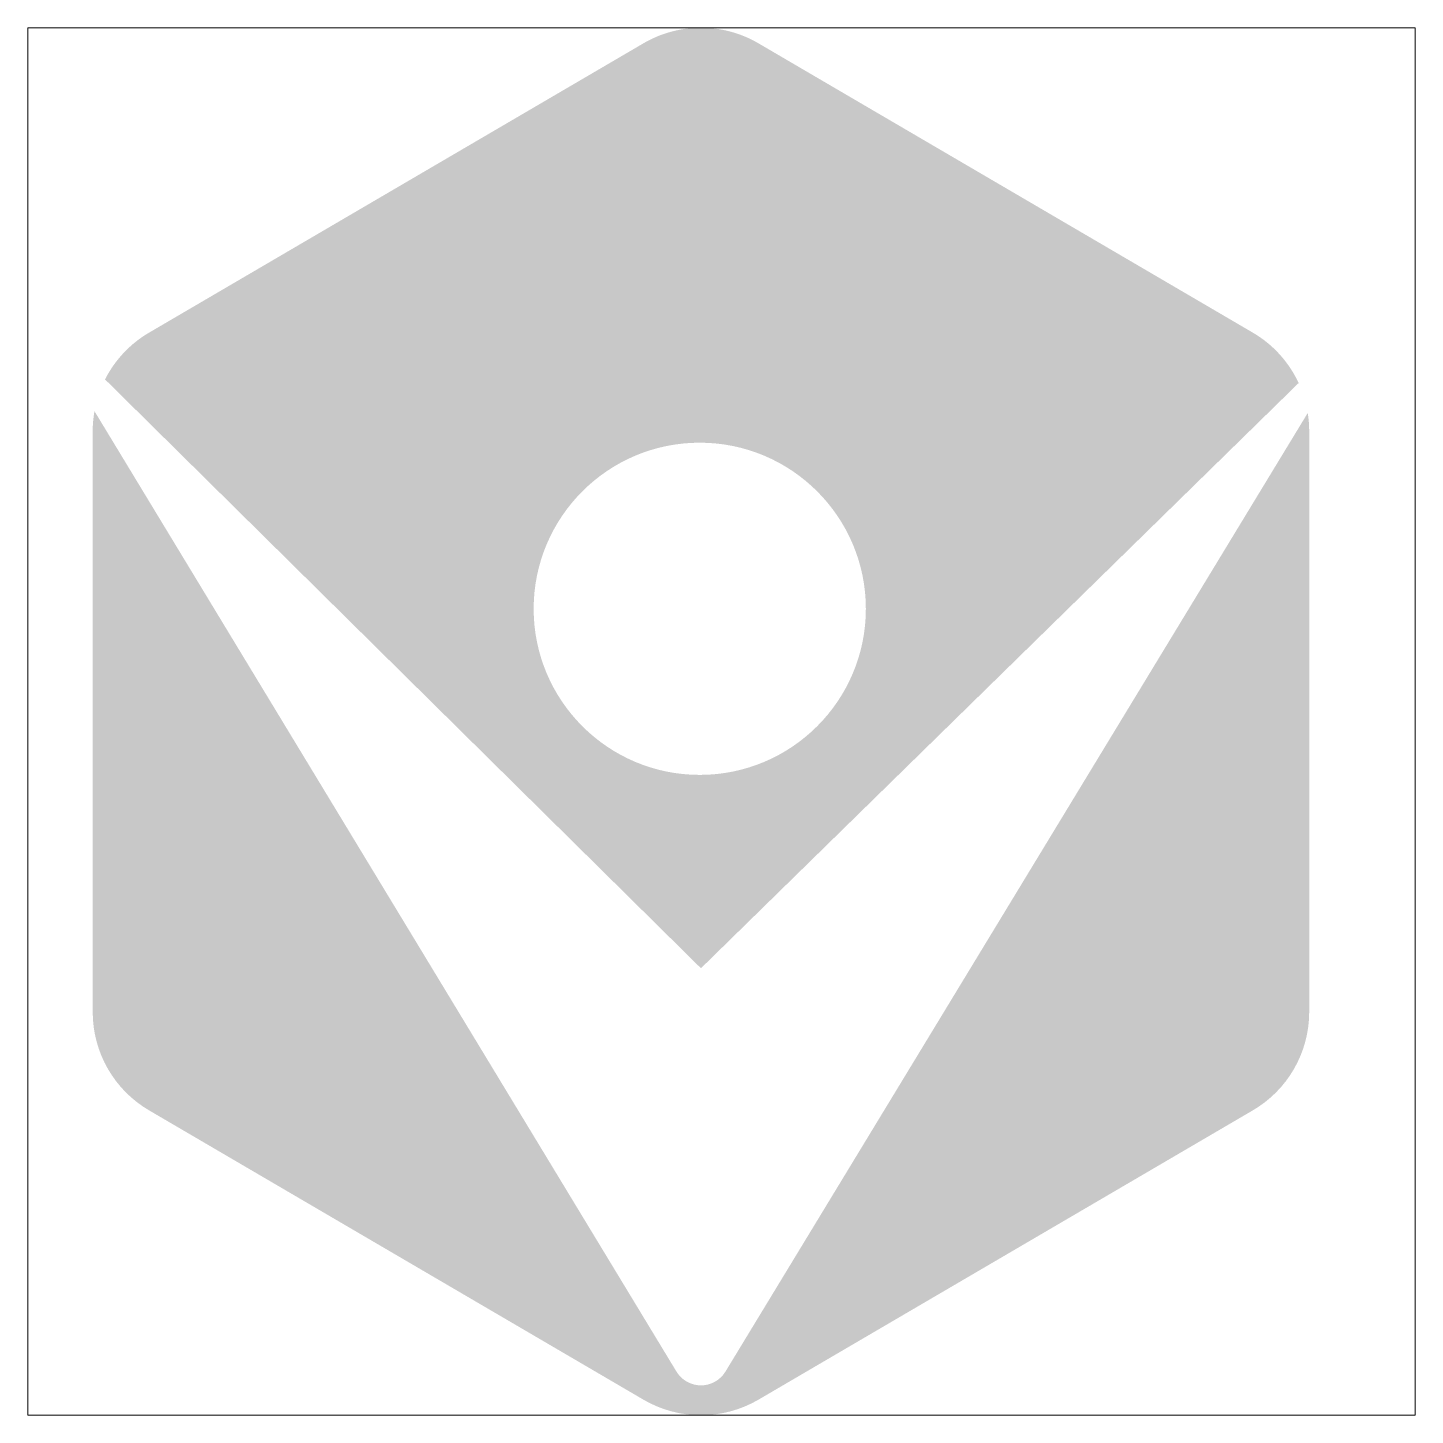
# Paper-space layout 'Layout1' of a CAD drawing. Header units: millimetres. Extents: x 0 to 190, y 0 to 190.
# The model-space entities are those that its viewports show. They can reach past a viewport. Long polylines and large blocks are cut down to what shows.
import ezdxf

# ---------------------------------------------------------------- set-up
doc = ezdxf.new("R2010")
doc.units = ezdxf.units.MM

msp = doc.modelspace()

# ---------------------------------------------------------------- hatches: boundary and pattern name
at = {"true_color": 0x000000, "transparency": 33554687}
h = msp.add_hatch(color=18, dxfattribs=at)
edge = h.paths.add_edge_path(flags=0)
edge.add_spline(control_points=[(92.43, 190.5), (95.16, 190.5), (97.89, 189.79), (100.33, 188.36), (100.33, 188.36), (168.2, 148.64), (168.2, 148.64), (171, 147), (173.17, 144.57), (174.49, 141.72), (174.49, 141.72), (92.43, 61.37), (92.43, 61.37), (92.43, 61.37), (10.61, 142.22), (10.61, 142.22), (11.95, 144.85), (14.02, 147.1), (16.66, 148.64), (16.66, 148.64), (84.53, 188.36), (84.53, 188.36), (86.97, 189.79), (89.7, 190.5), (92.43, 190.5)], knot_values=[0, 0, 0, 0, 1, 1, 1, 2, 2, 2, 3, 3, 3, 4, 4, 4, 5, 5, 5, 6, 6, 6, 7, 7, 7, 8, 8, 8, 8], degree=3, periodic=1)
edge = h.paths.add_edge_path(flags=0)
edge.add_spline(control_points=[(92.26, 133.53), (79.68, 133.53), (69.46, 123.31), (69.46, 110.72), (69.46, 98.14), (79.68, 87.92), (92.26, 87.92), (104.85, 87.92), (115.07, 98.14), (115.07, 110.72), (115.07, 123.31), (104.85, 133.53), (92.26, 133.53)], knot_values=[0, 0, 0, 0, 1, 1, 1, 2, 2, 2, 3, 3, 3, 4, 4, 4, 4], degree=3, periodic=1)
h = msp.add_hatch(color=18, dxfattribs=at)
edge = h.paths.add_edge_path(flags=0)
edge.add_spline(control_points=[(175.74, 137.61), (175.87, 136.8), (175.94, 135.98), (175.94, 135.15), (175.94, 135.15), (175.94, 55.35), (175.94, 55.35), (175.94, 49.8), (172.99, 44.66), (168.2, 41.86), (168.2, 41.86), (100.33, 2.14), (100.33, 2.14), (95.45, -0.71), (89.41, -0.71), (84.53, 2.14), (84.53, 2.14), (16.66, 41.86), (16.66, 41.86), (11.87, 44.66), (8.92, 49.8), (8.92, 55.35), (8.92, 55.35), (8.92, 135.15), (8.92, 135.15), (8.92, 136.07), (9, 136.97), (9.16, 137.86), (9.16, 137.86), (89.07, 5.99), (89.07, 5.99), (89.78, 4.82), (91.06, 4.1), (92.43, 4.1), (93.8, 4.1), (95.08, 4.82), (95.79, 5.99), (95.79, 5.99), (175.74, 137.61), (175.74, 137.61)], knot_values=[0, 0, 0, 0, 1, 1, 1, 2, 2, 2, 3, 3, 3, 4, 4, 4, 5, 5, 5, 6, 6, 6, 7, 7, 7, 8, 8, 8, 9, 9, 9, 10, 10, 10, 11, 11, 11, 12, 12, 12, 13, 13, 13, 13], degree=3, periodic=1)

psp = doc.layouts.get("Layout1")

# ---------------------------------------------------------------- viewports
at = {"layer": '0'}
psp.add_viewport(center=(95.25, 95.25), size=(190.5, 190.5), view_center_point=(95.25, 95.25), view_height=190.5, dxfattribs=at)

doc.saveas('drawing.dxf')
